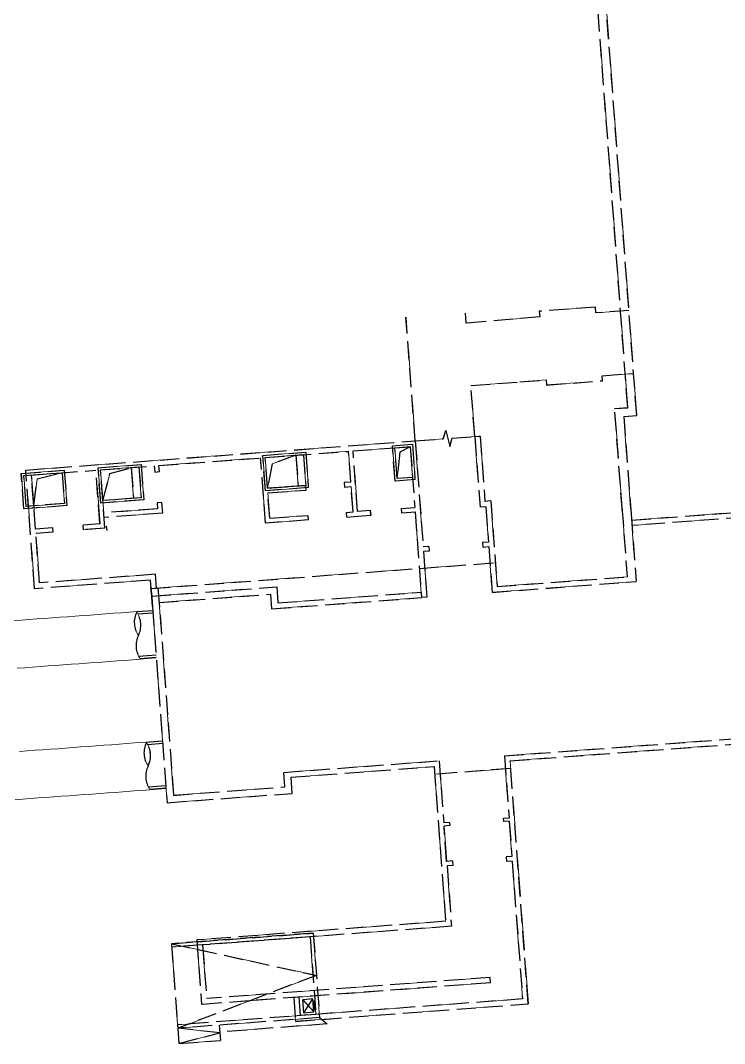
# Model space of a CAD drawing. Extents: x 0 to 531375, y 0 to 4335249.
# Drawn here: x 495077.8 to 495169.3, y 4325289.4 to 4325422.3 of the extents above; entities that cross this region are included whole.
import ezdxf

# ---------------------------------------------------------------- set-up
doc = ezdxf.new("R2010")
doc.units = 0
doc.linetypes.add('DASH', pattern=[0.35, 0.25, -0.1])
doc.layers.get('0').update_dxf_attribs({"lineweight": 15})
doc.layers.add('地铁', color=4, linetype='Continuous', lineweight=15)

# ---------------------------------------------------------------- blocks, each defined once
blk = doc.blocks.new('总图提取 2015 11 6')
at = {"layer": '地铁', "linetype": 'DASH', "lineweight": -3, "ltscale": 10}
for p, q in [((104197.32, 292955.31), (104198.27, 292942.65)), ((104177.96, 292952.71), (104178.66, 292952.76)), ((104177.96, 292952.71), (104178.65, 292943.54)), ((104178.66, 292952.76), (104179.29, 292944.29)), ((104150.74, 292949.97), (104161.56, 292950.78)), ((104162.16, 292950.83), (104169.59, 292951.38)), ((104169.59, 292951.38), (104170.17, 292943.51)), ((104136.93, 292948.94), (104150.14, 292949.93)), ((104120.77, 292932.94), (104119.62, 292948.35)), ((104120.37, 292947.71), (104128.75, 292948.33)), ((104129.35, 292948.38), (104136.33, 292948.9)), ((104129.91, 292940.8), (104129.35, 292948.38)), ((104136.33, 292948.9), (104136.39, 292948.1)), ((104136.39, 292948.1), (104136.99, 292948.15)), ((104136.99, 292948.15), (104136.93, 292948.94)), ((104161.86, 292946.79), (104161.01, 292946.73)), ((104151.04, 292945.99), (104156.02, 292946.36)), ((104151.08, 292945.39), (104156.07, 292945.76)), ((104161.01, 292946.73), (104161.05, 292946.13)), ((104161.05, 292946.13), (104161.9, 292946.2)), ((104136.69, 292944.11), (104136.75, 292943.31)), ((104137.28, 292944.16), (104137.39, 292942.76)), ((104180.04, 292944.34), (104179.29, 292944.29)), ((104180.04, 292944.34), (104180.87, 292933.22)), ((104136.75, 292943.31), (104129.76, 292942.79)), ((104137.39, 292942.76), (104129.81, 292942.19)), ((104161.3, 292942.84), (104162.15, 292942.91)), ((104168.43, 292943.38), (104170.17, 292943.51)), ((104168.47, 292942.78), (104168.43, 292943.38)), ((104168.47, 292942.78), (104170.22, 292942.91)), ((104170.22, 292942.91), (104171.05, 292931.79)), ((104179.39, 292943.59), (104178.65, 292943.54)), ((104179.39, 292943.59), (104179.74, 292939.01)), ((104197.09, 292943.56), (104197.77, 292934.49)), ((104198.33, 292941.85), (104223.56, 292943.73)), ((104223.61, 292943.04), (104198.38, 292941.15)), ((104156.36, 292941.87), (104150.77, 292941.45)), ((104151.33, 292942.1), (104156.31, 292942.47)), ((104161.34, 292942.24), (104162.79, 292942.35)), ((104162.79, 292942.35), (104164.48, 292942.48)), ((104198.27, 292942.65), (104198.92, 292933.87)), ((104120.89, 292940.72), (104123.09, 292940.89)), ((104123.13, 292940.29), (104120.94, 292940.13)), ((104123.09, 292940.89), (104123.13, 292940.29)), ((104129.27, 292941.35), (104127.08, 292941.19)), ((104127.12, 292940.59), (104127.08, 292941.19)), ((104129.91, 292940.8), (104127.12, 292940.59)), ((104130.07, 292941.05), (104130.18, 292940.51)), ((104179.74, 292939.01), (104178.99, 292938.95)), ((104178.99, 292938.95), (104179.03, 292938.35)), ((104172.01, 292938.43), (104171.26, 292938.37)), ((104172.05, 292937.83), (104171.3, 292937.77)), ((104171.3, 292937.77), (104171.75, 292931.84)), ((104172.01, 292938.43), (104172.05, 292937.83)), ((104179.03, 292938.35), (104179.78, 292938.41)), ((104179.78, 292938.41), (104180.22, 292932.47)), ((104135.91, 292932.97, 0), (104180.64, 292936.32, 0)), ((104180.22, 292932.47, 0), (104198.92, 292933.87, 0)), ((104180.87, 292933.22, 0), (104197.77, 292934.49, 0)), ((104135.99, 292931.98), (104135.9, 292933.09)), ((104135.91, 292932.97), (104136.81, 292933.04)), ((104136.09, 292930.63), (104135.95, 292932.45)), ((104135.95, 292932.45), (104136.09, 292930.63)), ((104135.99, 292931.98), (104152.24, 292933.19)), ((104136.81, 292933.04), (104138.82, 292906.11)), ((104136.95, 292931.15), (104151.41, 292932.23)), ((104151.41, 292932.23), (104151.55, 292930.33)), ((104152.24, 292933.19), (104152.4, 292931.1)), ((104152.4, 292931.1), (104171, 292932.49)), ((104151.55, 292930.33), (104171.05, 292931.79)), ((104171.75, 292931.84), (104171.05, 292931.79)), ((104136.13, 292930.08), (104134.04, 292929.92)), ((104136.15, 292929.78), (104134.21, 292929.64)), ((104136.09, 292930.63), (104137.99, 292905.15)), ((104136.56, 292924.3), (104134.31, 292924.13)), ((104136.58, 292924), (104134.49, 292923.84)), ((104181.81, 292911.23), (104245.14, 292915.97)), ((104182.56, 292910.59), (104244.49, 292915.22)), ((104137.4, 292913.13), (104135.3, 292912.97)), ((104137.42, 292912.83), (104135.48, 292912.68)), ((104181.81, 292911.23), (104182.42, 292903.16)), ((104153.14, 292909.09), (104173.34, 292910.6)), ((104154.09, 292908.46), (104172.69, 292909.85)), ((104172.69, 292909.85), (104174.19, 292889.76)), ((104173.34, 292910.6), (104173.94, 292902.52)), ((104153.28, 292907.2), (104153.14, 292909.09)), ((104154.25, 292906.37), (104154.09, 292908.46)), ((104137.83, 292907.34), (104135.58, 292907.17)), ((104137.85, 292907.04), (104135.76, 292906.89)), ((104138.82, 292906.11), (104153.28, 292907.2)), ((104137.99, 292905.15), (104154.25, 292906.37)), ((104182.42, 292903.16), (104181.67, 292903.1)), ((104181.67, 292903.1), (104181.7, 292902.7)), ((104174.69, 292902.58), (104173.94, 292902.52)), ((104174.72, 292902.18), (104173.97, 292902.12)), ((104174.31, 292897.54), (104173.97, 292902.12)), ((104174.69, 292902.58), (104174.72, 292902.18)), ((104182.45, 292902.76), (104181.7, 292902.7)), ((104182.45, 292902.76), (104182.79, 292898.17)), ((104175.06, 292897.59), (104174.31, 292897.54)), ((104175.06, 292897.59), (104175.1, 292896.99)), ((104182.79, 292898.17), (104182.04, 292898.11)), ((104182.04, 292898.11), (104182.08, 292897.52)), ((104175.1, 292896.99), (104174.36, 292896.94)), ((104174.36, 292896.94), (104174.94, 292889.11)), ((104182.83, 292897.57), (104182.08, 292897.52)), ((104174.19, 292889.76), (104141.86, 292887.34)), ((104174.94, 292889.11), (104142.61, 292886.69)), ((104156.98, 292888.22), (104138.56, 292886.84)), ((104156.57, 292887.74), (104138.6, 292886.39)), ((104141.86, 292887.34), (104142.48, 292878.96)), ((104156.57, 292887.74), (104157.32, 292877.66)), ((104156.98, 292888.22), (104157.8, 292877.25)), ((104142.61, 292886.69), (104143.13, 292879.71)), ((104180, 292881.77), (104142.48, 292878.96)), ((104179.95, 292882.46), (104143.13, 292879.71)), ((104180, 292881.77), (104179.95, 292882.46)), ((104156.92, 292879.67), (104155.62, 292879.57)), ((104157.05, 292877.98), (104155.62, 292879.57)), ((104155.75, 292877.88), (104155.62, 292879.57)), ((104155.75, 292877.88), (104156.92, 292879.67)), ((104157.05, 292877.98), (104156.92, 292879.67)), ((104157.08, 292879.43), (104157.15, 292879.44)), ((104157.13, 292878.84), (104157.08, 292879.43)), ((104157.19, 292878.85), (104157.15, 292879.44)), ((104157.28, 292878.26), (104157.19, 292879.46)), ((104157.32, 292877.66), (104139.35, 292876.32)), ((104157.32, 292877.66), (104155.33, 292877.52)), ((104155.75, 292877.88), (104157.05, 292877.98)), ((104157.13, 292878.84), (104157.19, 292878.85)), ((104157.13, 292878.83), (104157.13, 292878.84)), ((104157.17, 292878.24), (104157.13, 292878.83)), ((104157.13, 292878.83), (104157.2, 292878.83)), ((104157.17, 292878.24), (104157.24, 292878.24)), ((104157.24, 292878.24), (104157.2, 292878.83)), ((104157.8, 292877.25), (104139.38, 292875.87)), ((104158.77, 292876.42), (104144.84, 292875.38)), ((104157.8, 292877.25), (104158.77, 292876.42)), ((104139.35, 292876.32), (104139.38, 292875.87)), ((104139.38, 292875.87), (104139.53, 292873.88)), ((104144.84, 292875.28), (104139.38, 292875.87)), ((104139.53, 292873.88), (104144.84, 292875.28)), ((104144.77, 292876.27), (104144.92, 292874.28)), ((104139.53, 292873.88), (104144.92, 292874.28))]:
    blk.add_line(p, q, dxfattribs=at)
for points in [[(104197.14, 292942.89), (104196.14, 292956.33), (104197.84, 292956.45), (104189.91, 293062.56), (104189.63, 293062.54)], [(104197.32, 292955.31), (104199.01, 292955.44), (104190.96, 293063.24)], [(104198, 292969.08), (104193.69, 292968.76), (104193.63, 292969.52), (104186.35, 292968.97), (104186.41, 292968.23), (104176.82, 292967.42)], [(104170.23, 292952.13), (104169.03, 292968.19)], [(104176.72, 292968.74), (104176.82, 292967.42)], [(104177.47, 292959.33), (104183.82, 292959.8), (104187.23, 292960.06), (104187.28, 292959.39), (104194.56, 292959.94), (104194.51, 292960.6), (104198.61, 292960.91)], [(104177.96, 292952.71), (104177.47, 292959.33)], [(104170.23, 292952.13), (104173.88, 292952.41), (104174.19, 292953.48), (104174.71, 292951.42), (104175.01, 292952.49), (104178.66, 292952.76)], [(104119.62, 292948.35), (104170.23, 292952.13), (104171.26, 292938.37)], [(104161.86, 292946.79), (104161.56, 292950.78)], [(104164.44, 292943.08), (104162.74, 292942.95), (104162.16, 292950.83)], [(104167.59, 292951.23), (104169.59, 292951.38), (104169.88, 292947.39), (104167.89, 292947.25), (104167.59, 292951.23)], [(104169.59, 292951.38), (104168.23, 292950.68), (104167.89, 292947.25)], [(104150.77, 292941.45), (104150.14, 292949.93)], [(104150.74, 292949.97), (104155.72, 292950.35), (104156.02, 292946.36), (104151.04, 292945.99), (104150.74, 292949.97)], [(104151.04, 292945.99), (104150.74, 292949.97)], [(104154.73, 292950.27), (104151.65, 292949.14), (104151.04, 292945.99)], [(104129.27, 292941.35), (104128.75, 292948.33)], [(104129.35, 292948.38), (104134.33, 292948.75), (104134.63, 292944.76), (104129.65, 292944.39), (104129.35, 292948.38)], [(104129.65, 292944.39), (104130.56, 292947.91), (104133.34, 292948.67)], [(104119.38, 292947.63), (104124.36, 292948), (104124.66, 292944.01), (104119.67, 292943.64), (104119.38, 292947.63)], [(104121.42, 292933.69), (104120.37, 292947.71)], [(104120.67, 292943.72), (104121.12, 292947.21), (104124.36, 292948)], [(104156.07, 292945.76), (104156.02, 292946.36)], [(104162.15, 292942.91), (104161.9, 292946.2)], [(104137.28, 292944.16), (104136.69, 292944.11)], [(104151.33, 292942.1), (104151.08, 292945.39)], [(104161.34, 292942.24), (104161.3, 292942.84)], [(104164.48, 292942.48), (104164.44, 292943.08)], [(104156.36, 292941.87), (104156.31, 292942.47)], [(104171.3, 292937.77), (104171.32, 292937.6)], [(104136.61, 292933.02), (104136.48, 292934.82), (104121.42, 292933.69)], [(104135.91, 292932.97), (104135.83, 292934.07), (104120.77, 292932.94)], [(104154.45, 292879.86), (104154.68, 292876.76), (104184.92, 292879.03), (104182.56, 292910.59)], [(104182.64, 292909.59), (104172.76, 292908.85)], [(104182.83, 292897.57), (104184.17, 292879.67), (104155.33, 292877.52), (104155.15, 292879.91)], [(104138.56, 292886.84), (104156.98, 292888.22), (104157.8, 292877.25), (104139.38, 292875.87)], [(104138.56, 292886.84), (104157.39, 292882.73), (104139.38, 292875.87)], [(104138.56, 292886.84), (104139.38, 292875.87)]]:
    blk.add_lwpolyline(points, dxfattribs=at)
for points in [[(104167.27, 292951.51), (104169.86, 292951.71), (104170.2, 292947.12), (104167.61, 292946.92)], [(104169.59, 292951.38), (104169.88, 292947.39), (104167.89, 292947.25), (104167.59, 292951.23)], [(104150.42, 292950.25), (104156, 292950.67), (104156.34, 292946.08), (104150.76, 292945.66)], [(104150.74, 292949.97), (104154.73, 292950.27), (104155.03, 292946.28), (104151.04, 292945.99)], [(104119.05, 292947.91), (104124.64, 292948.33), (104124.98, 292943.74), (104119.4, 292943.32)], [(104129.03, 292948.65), (104134.61, 292949.07), (104134.95, 292944.48), (104129.37, 292944.07)], [(104133.34, 292948.67), (104133.63, 292944.69), (104129.65, 292944.39), (104129.35, 292948.38)], [(104124.36, 292948), (104124.66, 292944.01), (104120.67, 292943.72), (104120.37, 292947.71)]]:
    blk.add_lwpolyline(points, close=True, dxfattribs=at)
for centre, radius, start, end in [((104136.71, 292928.59), 2.98, 153.518, 214.9659), ((104131.58, 292928.21), 3, 333.6519, 34.832), ((104136.94, 292925.55), 2.98, 153.5813, 215.0313), ((104137.98, 292911.64), 2.99, 153.6205, 214.9288), ((104132.85, 292911.26), 2.99, 333.6188, 34.9305), ((104138.22, 292908.6), 3, 153.6646, 214.8839)]:
    blk.add_arc(centre, radius, start, end, dxfattribs=at)
blk = doc.blocks.new('A$C1FB5052D')
blk.add_blockref('总图提取 2015 11 6', (-107044.53, -294821.73))
blk = doc.blocks.new('天津2000地铁')
at = {"layer": '地铁', "linetype": 'DASH', "ltscale": 20}
for p, q in [((-2847.21, -1866.42), (-2846.26, -1879.08)), ((-2866.57, -1869.02), (-2865.87, -1868.96)), ((-2866.57, -1869.02), (-2865.88, -1878.19)), ((-2865.87, -1868.96), (-2865.23, -1877.44)), ((-2882.37, -1870.9), (-2874.94, -1870.34)), ((-2874.94, -1870.34), (-2874.35, -1878.22)), ((-2907.6, -1872.78), (-2894.39, -1871.8)), ((-2893.79, -1871.75), (-2882.97, -1870.94)), ((-2915.18, -1873.35), (-2908.2, -1872.83)), ((-2908.2, -1872.83), (-2908.14, -1873.63)), ((-2907.54, -1873.58), (-2907.6, -1872.78)), ((-2923.75, -1888.78), (-2924.9, -1873.38)), ((-2924.15, -1874.02), (-2915.78, -1873.4)), ((-2914.61, -1880.93), (-2915.18, -1873.35)), ((-2908.14, -1873.63), (-2907.54, -1873.58)), ((-2893.49, -1875.74), (-2888.5, -1875.37)), ((-2882.67, -1874.93), (-2883.52, -1875)), ((-2883.52, -1875), (-2883.47, -1875.59)), ((-2883.47, -1875.59), (-2882.62, -1875.53)), ((-2893.44, -1876.34), (-2888.46, -1875.97)), ((-2907.78, -1878.41), (-2914.76, -1878.94)), ((-2907.84, -1877.62), (-2907.78, -1878.41)), ((-2907.24, -1877.57), (-2907.14, -1878.97)), ((-2876.1, -1878.35), (-2874.35, -1878.22)), ((-2876.05, -1878.95), (-2876.1, -1878.35)), ((-2865.13, -1878.13), (-2865.88, -1878.19)), ((-2864.49, -1877.38), (-2865.23, -1877.44)), ((-2865.13, -1878.13), (-2864.79, -1882.72)), ((-2864.49, -1877.38), (-2863.66, -1888.5)), ((-2847.43, -1878.16), (-2846.75, -1887.24)), ((-2846.2, -1879.88), (-2820.97, -1877.99)), ((-2907.14, -1878.97), (-2914.72, -1879.53)), ((-2888.17, -1879.86), (-2893.75, -1880.27)), ((-2893.2, -1879.63), (-2888.21, -1879.26)), ((-2883.23, -1878.88), (-2882.38, -1878.82)), ((-2883.18, -1879.48), (-2881.74, -1879.38)), ((-2881.74, -1879.38), (-2880.04, -1879.25)), ((-2876.05, -1878.95), (-2874.31, -1878.82)), ((-2874.31, -1878.82), (-2873.48, -1889.94)), ((-2846.26, -1879.08), (-2845.6, -1887.86)), ((-2820.92, -1878.69), (-2846.15, -1880.58)), ((-2923.63, -1881), (-2921.44, -1880.84)), ((-2921.44, -1880.84), (-2921.39, -1881.44)), ((-2915.25, -1880.38), (-2917.45, -1880.54)), ((-2917.4, -1881.14), (-2917.45, -1880.54)), ((-2914.61, -1880.93), (-2917.4, -1881.14)), ((-2914.45, -1880.67), (-2914.34, -1881.22)), ((-2921.39, -1881.44), (-2923.58, -1881.6)), ((-2872.52, -1883.3), (-2873.27, -1883.35)), ((-2872.52, -1883.3), (-2872.47, -1883.9)), ((-2864.79, -1882.72), (-2865.54, -1882.78)), ((-2865.54, -1882.78), (-2865.49, -1883.38)), ((-2865.49, -1883.38), (-2864.74, -1883.32)), ((-2864.74, -1883.32), (-2864.3, -1889.25)), ((-2872.47, -1883.9), (-2873.22, -1883.95)), ((-2873.22, -1883.95), (-2872.78, -1889.89)), ((-2908.61, -1888.75, 0), (-2863.89, -1885.41, 0)), ((-2864.3, -1889.25, 0), (-2845.6, -1887.86, 0)), ((-2863.66, -1888.5, 0), (-2846.75, -1887.24, 0)), ((-2908.54, -1889.75), (-2908.62, -1888.64)), ((-2908.61, -1888.75), (-2907.71, -1888.69)), ((-2908.54, -1889.75), (-2892.28, -1888.54)), ((-2907.71, -1888.69), (-2905.7, -1915.61)), ((-2892.28, -1888.54), (-2892.13, -1890.63)), ((-2908.44, -1891.1), (-2908.57, -1889.28)), ((-2908.57, -1889.28), (-2908.44, -1891.1)), ((-2907.57, -1890.58), (-2893.11, -1889.5)), ((-2893.11, -1889.5), (-2892.97, -1891.4)), ((-2892.97, -1891.4), (-2873.48, -1889.94)), ((-2892.13, -1890.63), (-2873.53, -1889.24)), ((-2872.78, -1889.89), (-2873.48, -1889.94)), ((-2912.5, -1891.9), (-2911.5, -1891.83)), ((-2911.5, -1891.83), (-2908.4, -1891.6)), ((-2908.4, -1891.65), (-2910.49, -1891.8)), ((-2908.44, -1891.1), (-2906.53, -1916.58)), ((-2926.45, -1892.93), (-2925.45, -1892.86)), ((-2925.45, -1892.86), (-2924.46, -1892.79)), ((-2924.46, -1892.79), (-2923.46, -1892.71)), ((-2923.46, -1892.71), (-2922.46, -1892.64)), ((-2922.46, -1892.64), (-2921.47, -1892.57)), ((-2921.47, -1892.57), (-2920.47, -1892.5)), ((-2920.47, -1892.5), (-2919.47, -1892.42)), ((-2919.47, -1892.42), (-2918.48, -1892.35)), ((-2918.48, -1892.35), (-2917.48, -1892.27)), ((-2917.48, -1892.27), (-2916.49, -1892.2)), ((-2916.49, -1892.2), (-2915.49, -1892.13)), ((-2915.49, -1892.13), (-2914.49, -1892.05)), ((-2914.49, -1892.05), (-2913.49, -1891.98)), ((-2913.49, -1891.98), (-2912.5, -1891.9)), ((-2908.37, -1891.95), (-2910.31, -1892.09)), ((-2918.02, -1898.53), (-2917.02, -1898.46)), ((-2917.02, -1898.46), (-2916.03, -1898.38)), ((-2916.03, -1898.38), (-2915.03, -1898.31)), ((-2915.03, -1898.31), (-2914.03, -1898.23)), ((-2914.03, -1898.23), (-2913.03, -1898.16)), ((-2913.03, -1898.16), (-2912.04, -1898.09)), ((-2912.04, -1898.09), (-2911.04, -1898.01)), ((-2911.04, -1898.01), (-2907.94, -1897.78)), ((-2907.96, -1897.43), (-2910.21, -1897.6)), ((-2907.94, -1897.73), (-2910.03, -1897.89)), ((-2926.01, -1899.11), (-2925.01, -1899.04)), ((-2925.01, -1899.04), (-2924.01, -1898.97)), ((-2924.01, -1898.97), (-2923.01, -1898.9)), ((-2923.01, -1898.9), (-2922.01, -1898.82)), ((-2922.01, -1898.82), (-2921.02, -1898.75)), ((-2921.02, -1898.75), (-2920.02, -1898.68)), ((-2920.02, -1898.68), (-2919.02, -1898.6)), ((-2919.02, -1898.6), (-2918.02, -1898.53)), ((-2862.71, -1910.49), (-2799.39, -1905.76)), ((-2861.96, -1911.14), (-2800.04, -1906.51)), ((-2914.75, -1909.12), (-2915.75, -1909.19)), ((-2913.75, -1909.04), (-2914.75, -1909.12)), ((-2912.76, -1908.97), (-2913.75, -1909.04)), ((-2911.76, -1908.89), (-2912.76, -1908.97)), ((-2910.76, -1908.82), (-2911.76, -1908.89)), ((-2909.76, -1908.75), (-2910.76, -1908.82)), ((-2908.77, -1908.67), (-2909.76, -1908.75)), ((-2907.13, -1908.6), (-2909.22, -1908.76)), ((-2907.11, -1908.9), (-2909.04, -1909.04)), ((-2907.13, -1908.55), (-2908.77, -1908.67)), ((-2924.71, -1909.84), (-2925.71, -1909.91)), ((-2923.72, -1909.77), (-2924.71, -1909.84)), ((-2922.72, -1909.7), (-2923.72, -1909.77)), ((-2921.72, -1909.63), (-2922.72, -1909.7)), ((-2920.73, -1909.56), (-2921.72, -1909.63)), ((-2919.73, -1909.48), (-2920.73, -1909.56)), ((-2918.74, -1909.41), (-2919.73, -1909.48)), ((-2917.74, -1909.34), (-2918.74, -1909.41)), ((-2916.74, -1909.26), (-2917.74, -1909.34)), ((-2915.75, -1909.19), (-2916.74, -1909.26)), ((-2891.38, -1912.64), (-2871.19, -1911.13)), ((-2871.19, -1911.13), (-2870.59, -1919.2)), ((-2862.71, -1910.49), (-2862.11, -1918.57)), ((-2891.24, -1914.53), (-2891.38, -1912.64)), ((-2890.43, -1913.27), (-2871.84, -1911.88)), ((-2871.84, -1911.88), (-2870.33, -1931.97)), ((-2906.7, -1914.39), (-2908.94, -1914.55)), ((-2890.28, -1915.36), (-2890.43, -1913.27)), ((-2920.28, -1915.74), (-2921.28, -1915.81)), ((-2919.28, -1915.67), (-2920.28, -1915.74)), ((-2918.28, -1915.59), (-2919.28, -1915.67)), ((-2917.28, -1915.52), (-2918.28, -1915.59)), ((-2916.29, -1915.45), (-2917.28, -1915.52)), ((-2915.29, -1915.37), (-2916.29, -1915.45)), ((-2914.29, -1915.3), (-2915.29, -1915.37)), ((-2913.29, -1915.23), (-2914.29, -1915.3)), ((-2912.3, -1915.15), (-2913.29, -1915.23)), ((-2911.3, -1915.08), (-2912.3, -1915.15)), ((-2910.3, -1915), (-2911.3, -1915.08)), ((-2909.3, -1914.93), (-2910.3, -1915)), ((-2908.31, -1914.85), (-2909.3, -1914.93)), ((-2906.68, -1914.69), (-2908.77, -1914.84)), ((-2906.67, -1914.73), (-2908.31, -1914.85)), ((-2906.53, -1916.58), (-2890.28, -1915.36)), ((-2905.7, -1915.61), (-2891.24, -1914.53)), ((-2925.27, -1916.1), (-2926.27, -1916.17)), ((-2924.27, -1916.03), (-2925.27, -1916.1)), ((-2923.28, -1915.95), (-2924.27, -1916.03)), ((-2922.28, -1915.88), (-2923.28, -1915.95)), ((-2921.28, -1915.81), (-2922.28, -1915.88)), ((-2869.84, -1919.15), (-2870.59, -1919.2)), ((-2869.81, -1919.55), (-2870.56, -1919.6)), ((-2870.21, -1924.19), (-2870.56, -1919.6)), ((-2869.84, -1919.15), (-2869.81, -1919.55)), ((-2862.11, -1918.57), (-2862.86, -1918.63)), ((-2862.86, -1918.63), (-2862.83, -1919.03)), ((-2862.08, -1918.97), (-2862.83, -1919.03)), ((-2862.08, -1918.97), (-2861.74, -1923.56)), ((-2861.74, -1923.56), (-2862.49, -1923.61)), ((-2862.49, -1923.61), (-2862.44, -1924.21)), ((-2869.47, -1924.14), (-2870.21, -1924.19)), ((-2869.42, -1924.73), (-2870.17, -1924.79)), ((-2870.17, -1924.79), (-2869.58, -1932.62)), ((-2869.47, -1924.14), (-2869.42, -1924.73)), ((-2861.69, -1924.16), (-2862.44, -1924.21)), ((-2870.33, -1931.97), (-2902.67, -1934.39)), ((-2869.58, -1932.62), (-2901.92, -1935.03)), ((-2887.54, -1933.51), (-2905.96, -1934.89)), ((-2887.96, -1933.99), (-2905.93, -1935.33)), ((-2887.96, -1933.99), (-2887.2, -1944.06)), ((-2887.54, -1933.51), (-2886.72, -1944.48)), ((-2902.67, -1934.39), (-2902.04, -1942.77)), ((-2901.92, -1935.03), (-2901.4, -1942.01)), ((-2864.57, -1939.26), (-2901.4, -1942.01)), ((-2864.52, -1939.96), (-2864.57, -1939.26)), ((-2864.52, -1939.96), (-2902.04, -1942.77)), ((-2887.61, -1942.06), (-2888.9, -1942.15)), ((-2887.48, -1943.75), (-2888.9, -1942.15)), ((-2888.78, -1943.85), (-2888.9, -1942.15)), ((-2888.78, -1943.85), (-2887.61, -1942.06)), ((-2887.48, -1943.75), (-2887.61, -1942.06)), ((-2887.44, -1942.29), (-2887.38, -1942.29)), ((-2887.4, -1942.88), (-2887.44, -1942.29)), ((-2887.33, -1942.88), (-2887.38, -1942.29)), ((-2887.25, -1943.46), (-2887.34, -1942.27)), ((-2887.4, -1942.88), (-2887.33, -1942.88)), ((-2887.4, -1942.9), (-2887.4, -1942.88)), ((-2887.35, -1943.49), (-2887.4, -1942.9)), ((-2887.4, -1942.9), (-2887.33, -1942.9)), ((-2887.35, -1943.49), (-2887.29, -1943.49)), ((-2887.29, -1943.49), (-2887.33, -1942.9)), ((-2887.2, -1944.06), (-2905.17, -1945.41)), ((-2886.72, -1944.48), (-2905.14, -1945.85)), ((-2887.2, -1944.06), (-2889.2, -1944.21)), ((-2888.78, -1943.85), (-2887.48, -1943.75)), ((-2886.72, -1944.48), (-2885.76, -1945.31)), ((-2905.17, -1945.41), (-2905.14, -1945.85)), ((-2905.14, -1945.85), (-2904.99, -1947.85)), ((-2899.68, -1946.45), (-2905.14, -1945.85)), ((-2899.76, -1945.45), (-2899.61, -1947.45)), ((-2885.76, -1945.31), (-2899.69, -1946.35)), ((-2904.99, -1947.85), (-2899.68, -1946.45)), ((-2904.99, -1947.85), (-2899.61, -1947.45))]:
    blk.add_line(p, q, dxfattribs=at)
for points in [[(-2847.21, -1866.42), (-2845.51, -1866.29), (-2853.57, -1758.48)], [(-2847.38, -1878.83), (-2848.38, -1865.4), (-2846.69, -1865.27), (-2854.62, -1759.17), (-2854.9, -1759.19)], [(-2867.8, -1852.99), (-2867.7, -1854.3)], [(-2846.53, -1852.64), (-2850.84, -1852.96), (-2850.89, -1852.21), (-2858.17, -1852.76), (-2858.12, -1853.5), (-2867.7, -1854.3)], [(-2874.29, -1869.59), (-2875.49, -1853.53)], [(-2867.06, -1862.4), (-2860.71, -1861.93), (-2857.3, -1861.67), (-2857.25, -1862.33), (-2849.97, -1861.79), (-2850.02, -1861.13), (-2845.92, -1860.82)], [(-2866.57, -1869.02), (-2867.06, -1862.4)], [(-2874.29, -1869.59), (-2870.64, -1869.32), (-2870.34, -1868.24), (-2869.81, -1870.31), (-2869.52, -1869.24), (-2865.87, -1868.96)], [(-2924.9, -1873.38), (-2874.29, -1869.59), (-2873.27, -1883.35)], [(-2876.93, -1870.49), (-2874.94, -1870.34), (-2874.64, -1874.33), (-2876.64, -1874.48), (-2876.93, -1870.49)], [(-2874.94, -1870.34), (-2876.29, -1871.05), (-2876.64, -1874.48)], [(-2893.75, -1880.27), (-2894.39, -1871.8)], [(-2893.79, -1871.75), (-2888.8, -1871.38), (-2888.5, -1875.37), (-2893.49, -1875.74), (-2893.79, -1871.75)], [(-2893.49, -1875.74), (-2893.79, -1871.75)], [(-2889.8, -1871.45), (-2892.87, -1872.59), (-2893.49, -1875.74)], [(-2882.67, -1874.93), (-2882.97, -1870.94)], [(-2880.09, -1878.65), (-2881.78, -1878.78), (-2882.37, -1870.9)], [(-2915.18, -1873.35), (-2910.19, -1872.98), (-2909.89, -1876.97), (-2914.88, -1877.34), (-2915.18, -1873.35)], [(-2914.88, -1877.34), (-2913.97, -1873.81), (-2911.19, -1873.05)], [(-2925.15, -1874.1), (-2920.16, -1873.72), (-2919.87, -1877.71), (-2924.85, -1878.09), (-2925.15, -1874.1)], [(-2923.11, -1888.03), (-2924.15, -1874.02)], [(-2923.85, -1878.01), (-2923.4, -1874.52), (-2920.16, -1873.72)], [(-2915.25, -1880.38), (-2915.78, -1873.4)], [(-2888.46, -1875.97), (-2888.5, -1875.37)], [(-2882.38, -1878.82), (-2882.62, -1875.53)], [(-2893.2, -1879.63), (-2893.44, -1876.34)], [(-2907.24, -1877.57), (-2907.84, -1877.62)], [(-2888.17, -1879.86), (-2888.21, -1879.26)], [(-2883.18, -1879.48), (-2883.23, -1878.88)], [(-2880.04, -1879.25), (-2880.09, -1878.65)], [(-2873.22, -1883.95), (-2873.21, -1884.12)], [(-2908.61, -1888.75), (-2908.69, -1887.66), (-2923.75, -1888.78)], [(-2907.91, -1888.7), (-2908.05, -1886.91), (-2923.11, -1888.03)], [(-2890.08, -1941.87), (-2889.84, -1944.96), (-2859.6, -1942.7), (-2861.96, -1911.14)], [(-2861.89, -1912.14), (-2871.76, -1912.87)], [(-2861.69, -1924.16), (-2860.35, -1942.06), (-2889.2, -1944.21), (-2889.38, -1941.82)], [(-2905.96, -1934.89), (-2887.54, -1933.51), (-2886.72, -1944.48), (-2905.14, -1945.85)], [(-2905.96, -1934.89), (-2887.13, -1938.99), (-2905.14, -1945.85)], [(-2905.96, -1934.89), (-2905.14, -1945.85)]]:
    blk.add_lwpolyline(points, dxfattribs=at)
for points in [[(-2877.26, -1870.22), (-2874.66, -1870.02), (-2874.32, -1874.61), (-2876.91, -1874.8)], [(-2874.94, -1870.34), (-2874.64, -1874.33), (-2876.64, -1874.48), (-2876.93, -1870.49)], [(-2894.11, -1871.48), (-2888.52, -1871.06), (-2888.18, -1875.65), (-2893.77, -1876.06)], [(-2893.79, -1871.75), (-2889.8, -1871.45), (-2889.5, -1875.44), (-2893.49, -1875.74)], [(-2915.5, -1873.07), (-2909.92, -1872.66), (-2909.57, -1877.24), (-2915.16, -1877.66)], [(-2911.19, -1873.05), (-2910.89, -1877.04), (-2914.88, -1877.34), (-2915.18, -1873.35)], [(-2925.47, -1873.82), (-2919.89, -1873.4), (-2919.54, -1877.99), (-2925.13, -1878.41)], [(-2920.16, -1873.72), (-2919.87, -1877.71), (-2923.85, -1878.01), (-2924.15, -1874.02)]]:
    blk.add_lwpolyline(points, close=True, dxfattribs=at)
for centre, radius, start, end in [((-2907.82, -1893.13), 2.98, 153.518, 214.9659), ((-2912.95, -1893.51), 3, 333.6519, 34.832), ((-2907.59, -1896.17), 2.98, 153.5813, 215.0313), ((-2906.54, -1910.08), 2.99, 153.6205, 214.9288), ((-2911.67, -1910.47), 2.99, 333.6188, 34.9305), ((-2906.31, -1913.13), 3, 153.6646, 214.8839)]:
    blk.add_arc(centre, radius, start, end, dxfattribs=at)

msp = doc.modelspace()

# ---------------------------------------------------------------- block references
at = {"layer": '地铁', "color": 1}
msp.add_blockref('天津2000地铁', (498003.38431, 4327237.28522), dxfattribs=at)
at = {"layer": '地铁'}
msp.add_blockref('A$C1FB5052D', (498003.38431, 4327237.28522), dxfattribs=at)

doc.saveas('drawing.dxf')
